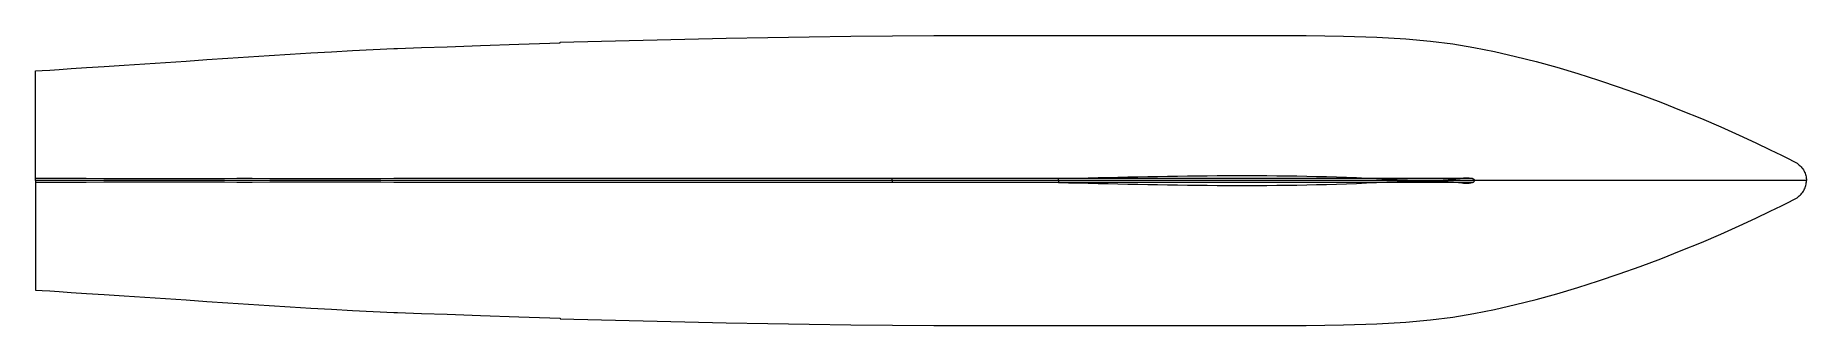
# Model space of a CAD drawing. Header units: inches. Extents: x -67691 to 67691, y -11100 to 11100.
import ezdxf

# ---------------------------------------------------------------- set-up
doc = ezdxf.new("R2010")
doc.units = ezdxf.units.IN
doc.header["$MEASUREMENT"] = 0
doc.layers.add('edges', color=8, linetype='Continuous', lineweight=0, true_color=0x808080)
doc.layers.add('Waterlines', color=150, linetype='Continuous', lineweight=0, true_color=0x007fff)

msp = doc.modelspace()

# ---------------------------------------------------------------- linework, layer by layer
at = {"layer": 'edges'}
for points in [[(-27589.504242, 10569.999332), (-24414.504051, 10652.160771), (-21239.50386, 10732.290972), (-18064.50367, 10808.358701), (-14889.503479, 10878.332718), (-11714.503298, 10940.338032), (-8539.503177, 10993.124624), (-5364.503175, 11035.598719), (-2189.503352, 11066.666541), (985.496273, 11085.937447), (4160.495838, 11095.833318), (7335.495522, 11099.479165), (10510.495504, 11100), (13685.495893, 11100), (16860.496521, 11100), (20035.497149, 11100), (23210.497538, 11100), (26368.961056, 11097.916667), (29428.20549, 11083.33333), (32289.012233, 11043.749989), (34852.162679, 10966.66664), (37051.511109, 10841.796823), (38953.20336, 10667.708249), (40656.458159, 10445.182171), (42260.494232, 10174.999841), (43847.993851, 9858.333139), (45435.493469, 9497.916442), (47022.993088, 9096.874756), (48610.492706, 8658.333084), (50197.992325, 8185.156012), (51785.491943, 7679.166451), (53372.991562, 7141.92689), (54960.49118, 6574.999822), (56545.178294, 5980.88524), (58112.990379, 5365.833148), (59647.052407, 4737.031055), (61130.489349, 4101.666469), (62539.367855, 3471.691505), (63821.521282, 2878.116713), (64917.724669, 2356.717249), (65768.753052, 1943.268272), (66337.70444, 1661.500602), (66676.968734, 1486.967709), (66861.258805, 1383.178729), (66965.287527, 1313.642795), (67051.315467, 1247.950852), (67131.793976, 1180.021088), (67206.722101, 1109.853499), (67276.098887, 1037.448083), (67339.9237, 962.804837), (67398.197174, 885.923762), (67450.920264, 806.804858), (67498.093923, 725.448127), (67539.718866, 641.853569), (67575.794856, 556.021184), (67606.321414, 467.95097), (67631.298065, 377.642927), (67650.955677, 285.190297), (67666.450501, 191.059294), (67679.170132, 95.809376), (67690.502167, 0)], [(-65883.638263, 8497.18739), (-64964.496612, 8556.666557), (-63796.136737, 8632.2655), (-62423.87104, 8721.458175), (-60915.66813, 8820.338334), (-59339.496612, 8924.999725), (-57751.996994, 9032.030896), (-56164.497375, 9139.999573), (-54576.997757, 9247.968279), (-52989.498138, 9354.999539), (-51401.99852, 9460.181907), (-49814.498901, 9562.708069), (-48226.999283, 9661.796742), (-46639.499664, 9756.666643), (-45052.000046, 9846.875039), (-43464.500427, 9933.333394), (-41877.000809, 10017.291721), (-40289.50119, 10100.000035)], [(-40289.50119, 10100.000035), (-40256.428281, 10099.425746), (-40024.91792, 10105.962903), (-39396.532655, 10126.722949), (-38172.835032, 10168.81733)], [(-38172.835032, 10168.81733), (-36221.533418, 10236.987008), (-33674.919446, 10326.491021), (-30731.43057, 10430.217924), (-27589.504242, 10541.056271)], [(-27589.504242, 10541.056271), (-27589.504242, 10548.292036), (-27589.504242, 10555.527802), (-27589.504242, 10562.763567), (-27589.504242, 10569.999332)], [(-67690.502167, 0), (-67690.252304, 2094.999957), (-67690.002441, 4189.999914), (-67689.752579, 6284.99987), (-67689.502716, 8379.999827)], [(-67689.502716, 8379.999827), (-67178.172707, 8413.22902)], [(-67687.290192, 150.000001), (-67687.837561, 668.557934), (-67688.35036, 1199.58684), (-67688.794017, 1755.557694), (-67689.133962, 2348.941469), (-67689.347148, 2985.234898), (-67689.456622, 3642.037747), (-67689.496954, 4289.975542), (-67689.502716, 4899.67381), (-67689.502716, 5447.297952), (-67689.502716, 5931.172868), (-67689.502716, 6355.163334), (-67689.502716, 6723.134128), (-67689.502716, 7039.15737), (-67689.502716, 7308.134563), (-67689.502716, 7535.174556), (-67689.502716, 7725.386195), (-67689.502716, 7883.48792), (-67689.502716, 8012.636526), (-67689.502716, 8115.598398), (-67689.502716, 8195.139922), (-67689.502716, 8254.193194), (-67689.502716, 8296.353155), (-67689.502716, 8325.380454), (-67689.502716, 8345.035743), (-67689.502716, 8358.686704), (-67689.502716, 8368.129145), (-67689.502716, 8374.765906), (-67689.502716, 8379.999827)], [(-67178.172707, 8413.22902), (-66598.874092, 8450.833209)], [(-66598.874092, 8450.833209), (-65883.638263, 8497.18739)], [(-67687.976837, 0), (-67688.601593, 0), (-67689.186891, 0), (-67689.693272, 0), (-67690.081278, 0), (-67690.324604, 0), (-67690.449556, 0), (-67690.49559, 0), (-67690.502167, 0), (-67690.502167, 0), (-67690.502167, 0), (-67690.502167, 0), (-67690.502167, 0), (-67690.502167, 0), (-67690.502167, 0), (-67690.502167, 0), (-67690.502167, 0), (-67690.502167, 0), (-67690.502167, 0), (-67690.502167, 0), (-67690.502167, 0), (-67690.502167, 0), (-67690.502167, 0), (-67690.502167, 0), (-67690.502167, 0), (-67690.502167, 0), (-67690.502167, 0), (-67690.502167, 0), (-67690.502167, 0)], [(-67687.976837, 0), (-67688.601593, 0), (-67689.186891, 0), (-67689.693272, 0), (-67690.081278, 0), (-67690.324604, 0), (-67690.449556, 0), (-67690.49559, 0), (-67690.502167, 0), (-67690.502167, 0), (-67690.502167, 0), (-67690.502167, 0), (-67690.502167, 0), (-67690.502167, 0), (-67690.502167, 0), (-67690.502167, 0), (-67690.502167, 0), (-67690.502167, 0), (-67690.502167, 0), (-67690.502167, 0), (-67690.502167, 0), (-67690.502167, 0), (-67690.502167, 0), (-67690.502167, 0), (-67690.502167, 0), (-67690.502167, 0), (-67690.502167, 0), (-67690.502167, 0), (-67690.502167, 0)], [(-67690.502167, 0), (-67690.252304, -2094.999956), (-67690.002441, -4189.999913), (-67689.752579, -6284.999869), (-67689.502716, -8379.999826)], [(-67687.976837, 0), (-67687.805176, 37.500001), (-67687.633514, 75.000001), (-67687.461853, 112.500001), (-67687.290192, 150.000001)], [(-2194.282532, 0), (-4416.979174, 0), (-6558.510621, 0), (-8537.71168, 0), (-10273.417155, 0), (-11716.528823, 0), (-12946.216345, 0), (-14073.716352, 0), (-15210.265477, 0), (-16447.065175, 0), (-17795.176188, 0), (-19245.624085, 0), (-20789.434433, 0), (-22403.568129, 0), (-24008.727391, 0), (-25511.549771, 0), (-26818.672816, 0), (-27884.911035, 0), (-28857.786775, 0), (-29932.999338, 0), (-31306.248029, 0), (-33099.124536, 0), (-35136.790077, 0), (-37170.298253, 0), (-38950.702667, 0), (-40296.195492, 0), (-41293.523192, 0), (-42096.570805, 0), (-42859.223366, 0), (-43710.893509, 0), (-44683.104257, 0), (-45782.906227, 0), (-47017.350038, 0), (-48375.428192, 0), (-49773.900727, 0), (-51111.469564, 0), (-52286.836624, 0), (-53231.987867, 0), (-54012.045413, 0), (-54725.41542, 0), (-55470.504045, 0), (-56329.451853, 0), (-57319.33702, 0), (-58440.972129, 0), (-59695.169762, 0), (-61065.717677, 0), (-62468.304332, 0), (-63801.593362, 0), (-64964.248399, 0), (-65883.154572, 0), (-66598.082976, 0), (-67177.026201, 0), (-67687.976837, 0)], [(-2194.282532, 0), (-4416.979174, 0), (-6558.510621, 0), (-8537.71168, 0), (-10273.417155, 0), (-11716.528823, 0), (-12946.216345, 0), (-14073.716352, 0), (-15210.265477, 0), (-16447.065175, 0), (-17795.176188, 0), (-19245.624085, 0), (-20789.434433, 0), (-22403.568129, 0), (-24008.727391, 0), (-25511.549771, 0), (-26818.672816, 0), (-27884.911035, 0), (-28857.786775, 0), (-29932.999338, 0), (-31306.248029, 0), (-33099.124536, 0), (-35136.790077, 0), (-37170.298253, 0), (-38950.702667, 0), (-40296.195492, 0), (-41293.523192, 0), (-42096.570805, 0), (-42859.223366, 0), (-43710.893509, 0), (-44683.104257, 0), (-45782.906227, 0), (-47017.350038, 0), (-48375.428192, 0), (-49773.900727, 0), (-51111.469564, 0), (-52286.836624, 0), (-53231.987867, 0), (-54012.045413, 0), (-54725.41542, 0), (-55470.504045, 0), (-56329.451853, 0), (-57319.33702, 0), (-58440.972129, 0), (-59695.169762, 0), (-61065.717677, 0), (-62468.304332, 0), (-63801.593362, 0), (-64964.248399, 0), (-65883.154572, 0), (-66598.082976, 0), (-67177.026201, 0), (-67687.976837, 0)], [(-67687.976837, 0), (-67687.805176, -37.5), (-67687.633514, -75), (-67687.461853, -112.5), (-67687.290192, -150)], [(-2194.282532, 150.000001), (-4416.822294, 148.513993), (-6558.21689, 147.159742), (-8537.32115, 146.069007), (-10272.989909, 145.373543), (-11716.134012, 145.164396), (-12945.88836, 145.369749), (-14073.44387, 145.877076), (-15209.991455, 146.573847), (-16446.70398, 147.349623), (-17794.682105, 148.102323), (-19245.008439, 148.731955), (-20788.765589, 149.138525), (-22402.951548, 149.260177), (-24008.225838, 149.187587), (-25511.163364, 149.049571), (-26818.33903, 148.97494), (-27884.525562, 149.05619), (-28857.28697, 149.240539), (-29932.385082, 149.438889), (-31305.581729, 149.56214), (-33098.511949, 149.485875), (-35136.303623, 148.944402), (-37169.957841, 147.636709), (-38950.475693, 145.261787), (-40296.011026, 141.706019), (-41293.328722, 137.605368), (-42096.346423, 133.78319), (-42858.981768, 131.062844), (-43710.67173, 130.06155), (-44682.930609, 130.57199), (-45782.792034, 132.18071), (-47017.289638, 134.474256), (-48375.401877, 137.013045), (-49773.886502, 139.252981), (-51111.44609, 140.623842), (-52286.783218, 140.555402), (-53231.886897, 138.7293), (-54011.891872, 135.834616), (-54725.21932, 132.812293), (-55470.290422, 130.603275), (-56329.255753, 129.929232), (-57319.183479, 130.634757), (-58440.871162, 132.345169), (-59695.116364, 134.68579), (-61065.693372, 137.312022), (-62468.283373, 139.999596), (-63801.544275, 142.554325), (-64964.133989, 144.782022), (-65882.934659, 146.542583), (-66597.725369, 147.91223), (-67176.50944, 149.021268), (-67687.290192, 150.000001)], [(-27589.504242, -10569.999331), (-24414.504051, -10652.16077), (-21239.50386, -10732.290972), (-18064.50367, -10808.3587), (-14889.503479, -10878.332718), (-11714.503298, -10940.338032), (-8539.503177, -10993.124623), (-5364.503175, -11035.598718), (-2189.503352, -11066.66654), (985.496273, -11085.937446), (4160.495838, -11095.833317), (7335.495522, -11099.479164), (10510.495504, -11100), (13685.495893, -11100), (16860.496521, -11100), (20035.497149, -11100), (23210.497538, -11100), (26368.961056, -11097.916666), (29428.20549, -11083.33333), (32289.012233, -11043.749988), (34852.162679, -10966.666639), (37051.511109, -10841.796822), (38953.20336, -10667.708248), (40656.458159, -10445.18217), (42260.494232, -10174.999841), (43847.993851, -9858.333138), (45435.493469, -9497.916441), (47022.993088, -9096.874755), (48610.492706, -8658.333083), (50197.992325, -8185.156012), (51785.491943, -7679.16645), (53372.991562, -7141.92689), (54960.49118, -6574.999821), (56545.178294, -5980.885239), (58112.990379, -5365.833147), (59647.052407, -4737.031055), (61130.489349, -4101.666468), (62539.367855, -3471.691504), (63821.521282, -2878.116712), (64917.724669, -2356.717249), (65768.753052, -1943.268272), (66337.70444, -1661.500601), (66676.968734, -1486.967708), (66861.258805, -1383.178728), (66965.287527, -1313.642794), (67051.315467, -1247.950852), (67131.793976, -1180.021087), (67206.722101, -1109.853498), (67276.098887, -1037.448082), (67339.9237, -962.804836), (67398.197174, -885.923761), (67450.920264, -806.804857), (67498.093923, -725.448126), (67539.718866, -641.853568), (67575.794856, -556.021183), (67606.321414, -467.950969), (67631.298065, -377.642926), (67650.955677, -285.190296), (67666.450501, -191.059293), (67679.170132, -95.809375), (67690.502167, 0)], [(-73.669434, 150.000001), (-1297.473202, 150.000001), (-1925.976833, 150.000001), (-2157.692462, 150.000001), (-2191.132228, 150.000001), (-2191.713065, 150.000001), (-2192.471107, 150.000001), (-2193.347285, 150.000001), (-2194.282532, 150.000001)], [(-2194.282532, 0), (-2194.282532, 37.500001), (-2194.282532, 75.000001), (-2194.282532, 112.500001), (-2194.282532, 150.000001)], [(42178.80249, 0), (42138.895671, 0), (42006.195386, 0), (41684.319019, 0), (41076.883952, 0), (40102.519155, 0), (38739.899953, 0), (36982.713262, 0), (34824.645996, 0), (32277.403633, 0), (29424.765905, 0), (26368.531108, 0), (23210.497538, 0), (20035.494546, 0), (16860.475699, 0), (13685.425619, 0), (10510.328929, 0), (7368.250907, 0), (4424.579461, 0), (1877.783159, 0), (-73.669434, 0), (-1297.473202, 0), (-1925.976833, 0), (-2157.692462, 0), (-2191.132228, 0), (-2191.713065, 0), (-2192.471107, 0), (-2193.347285, 0), (-2194.282532, 0)], [(-2194.282532, 0), (-2194.282532, -37.5), (-2194.282532, -75), (-2194.282532, -112.5), (-2194.282532, -150)], [(42178.80249, 0), (42138.895671, 0), (42006.195386, 0), (41684.319019, 0), (41076.883952, 0), (40102.519155, 0), (38739.899953, 0), (36982.713262, 0), (34824.645996, 0), (32277.403633, 0), (29424.765905, 0), (26368.531108, 0), (23210.497538, 0), (20035.494546, 0), (16860.475699, 0), (13685.425619, 0), (10510.328929, 0), (7368.250907, 0), (4424.579461, 0), (1877.783159, 0), (-73.669434, 0), (-1297.473202, 0), (-1925.976833, 0), (-2157.692462, 0), (-2191.132228, 0), (-2191.713065, 0), (-2192.471107, 0), (-2193.347285, 0), (-2194.282532, 0)], [(42166.496277, 142.062168), (42133.703987, 144.689282), (42004.65711, 146.659617), (41684.126735, 148.068511), (41076.883952, 149.011304), (40102.519155, 149.582895), (38739.899953, 149.876414), (36982.713262, 149.984553), (34824.645996, 150.000001), (32277.403633, 150.000001), (29424.765905, 150.000001), (26368.531108, 150.000001), (23210.497538, 150.000001), (20035.494546, 150.000001), (16860.475699, 150.000001), (13685.425619, 150.000001), (10510.328929, 150.000001), (7368.250907, 150.000001), (4424.579461, 150.000001), (1877.783159, 150.000001), (-73.669434, 150.000001)], [(42166.496277, 142.062168), (42182.391425, 138.698824), (42197.261016, 134.583361), (42211.105168, 129.715778), (42223.924001, 124.096076)], [(42300.495148, 0), (42267.828763, 0), (42236.059666, 0), (42206.085146, 0), (42178.80249, 0)], [(42300.495148, 0), (42267.828763, 0), (42236.059666, 0), (42206.085146, 0), (42178.80249, 0)], [(42223.924001, 124.096076), (42235.717595, 117.724253), (42246.485869, 110.600312), (42256.228705, 102.724251), (42264.945984, 94.096071)], [(42264.945984, 94.096071), (42272.637606, 84.715773), (42279.303551, 74.583355), (42284.943819, 63.698819), (42289.558411, 52.062164)], [(42289.558411, 52.062164), (42293.190062, 39.704727), (42296.052456, 26.783201), (42298.402011, 13.485616), (42300.495148, 0)], [(42289.558411, -52.062163), (42293.190062, -39.704726), (42296.052456, -26.783201), (42298.402011, -13.485615), (42300.495148, 0)], [(49273.543795, 0), (48842.76708, 0), (48479.599734, 0), (48110.2856, 0), (47641.57786, 0), (46980.229696, 0), (46060.447395, 0), (44926.249663, 0), (43649.108311, 0), (42300.495148, 0)], [(49273.543795, 0), (48842.76708, 0), (48479.599734, 0), (48110.2856, 0), (47641.57786, 0), (46980.229696, 0), (46060.447395, 0), (44926.249663, 0), (43649.108311, 0), (42300.495148, 0)], [(49767.723401, 0), (49273.543795, 0)], [(49767.723401, 0), (49273.543795, 0)], [(50301.608761, 0), (49767.723401, 0)], [(50301.608761, 0), (49767.723401, 0)], [(52889.629364, 0), (52424.561819, 0), (51923.578898, 0), (51396.089554, 0), (50851.502736, 0), (50301.608761, 0)], [(52889.629364, 0), (52424.561819, 0), (51923.578898, 0), (51396.089554, 0), (50851.502736, 0), (50301.608761, 0)], [(53311.974744, 0), (52889.629364, 0)], [(53311.974744, 0), (52889.629364, 0)], [(53695.199808, 0), (53311.974744, 0)], [(53695.199808, 0), (53311.974744, 0)], [(54045.508564, 0), (53695.199808, 0)], [(54045.508564, 0), (53695.199808, 0)], [(54369.105021, 0), (54045.508564, 0)], [(54369.105021, 0), (54045.508564, 0)], [(54671.988428, 0), (54369.105021, 0)], [(54671.988428, 0), (54369.105021, 0)], [(54959.338983, 0), (54671.988428, 0)], [(54959.338983, 0), (54671.988428, 0)], [(55236.132125, 0), (54959.338983, 0)], [(55236.132125, 0), (54959.338983, 0)], [(60611.353556, 0), (60404.490054, 0), (60225.121339, 0), (60062.925677, 0), (59907.581329, 0), (59750.371993, 0), (59589.003086, 0), (59422.785461, 0), (59251.029968, 0), (59073.903561, 0), (58894.997597, 0), (58718.759537, 0), (58549.636841, 0), (58390.688757, 0), (58239.421686, 0), (58091.953814, 0), (57944.403331, 0), (57793.3984, 0), (57637.607098, 0), (57476.207475, 0), (57308.377584, 0), (57132.869621, 0), (56946.732362, 0), (56746.588727, 0), (56529.061635, 0), (56292.176604, 0), (56039.569537, 0), (55776.278933, 0), (55507.343292, 0), (55236.132125, 0)], [(60611.353556, 0), (60404.490054, 0), (60225.121339, 0), (60062.925677, 0), (59907.581329, 0), (59750.371993, 0), (59589.003086, 0), (59422.785461, 0), (59251.029968, 0), (59073.903561, 0), (58894.997597, 0), (58718.759537, 0), (58549.636841, 0), (58390.688757, 0), (58239.421686, 0), (58091.953814, 0), (57944.403331, 0), (57793.3984, 0), (57637.607098, 0), (57476.207475, 0), (57308.377584, 0), (57132.869621, 0), (56946.732362, 0), (56746.588727, 0), (56529.061635, 0), (56292.176604, 0), (56039.569537, 0), (55776.278933, 0), (55507.343292, 0), (55236.132125, 0)], [(60854.807953, 0), (60611.353556, 0)], [(60854.807953, 0), (60611.353556, 0)], [(61139.046828, 0), (60854.807953, 0)], [(61139.046828, 0), (60854.807953, 0)], [(61467.038135, 0), (61139.046828, 0)], [(61467.038135, 0), (61139.046828, 0)], [(67690.502167, 0), (67192.062418, 0), (66693.622907, 0), (66195.183873, 0), (65696.745555, 0), (65198.30809, 0), (64699.871222, 0), (64201.434592, 0), (63702.997843, 0), (63206.631045, 0), (62722.685973, 0), (62263.584832, 0), (61841.749827, 0), (61467.038135, 0)], [(67690.502167, 0), (67192.062418, 0), (66693.622907, 0), (66195.183873, 0), (65696.745555, 0), (65198.30809, 0), (64699.871222, 0), (64201.434592, 0), (63702.997843, 0), (63206.631045, 0), (62722.685973, 0), (62263.584832, 0), (61841.749827, 0), (61467.038135, 0)], [(-67687.290192, -150), (-67687.837561, -668.557933), (-67688.35036, -1199.58684), (-67688.794017, -1755.557694), (-67689.133962, -2348.941469), (-67689.347148, -2985.234897), (-67689.456622, -3642.037746), (-67689.496954, -4289.975542), (-67689.502716, -4899.67381), (-67689.502716, -5447.297951), (-67689.502716, -5931.172867), (-67689.502716, -6355.163334), (-67689.502716, -6723.134127), (-67689.502716, -7039.157369), (-67689.502716, -7308.134563), (-67689.502716, -7535.174555), (-67689.502716, -7725.386195), (-67689.502716, -7883.487919), (-67689.502716, -8012.636525), (-67689.502716, -8115.598397), (-67689.502716, -8195.139921), (-67689.502716, -8254.193193), (-67689.502716, -8296.353154), (-67689.502716, -8325.380454), (-67689.502716, -8345.035743), (-67689.502716, -8358.686703), (-67689.502716, -8368.129144), (-67689.502716, -8374.765905), (-67689.502716, -8379.999826)], [(-2194.282532, -150), (-4416.822294, -148.513992), (-6558.21689, -147.159742), (-8537.32115, -146.069006), (-10272.989909, -145.373543), (-11716.134012, -145.164395), (-12945.88836, -145.369748), (-14073.44387, -145.877075), (-15209.991455, -146.573846), (-16446.70398, -147.349623), (-17794.682105, -148.102323), (-19245.008439, -148.731954), (-20788.765589, -149.138525), (-22402.951548, -149.260176), (-24008.225838, -149.187587), (-25511.163364, -149.04957), (-26818.33903, -148.97494), (-27884.525562, -149.056189), (-28857.28697, -149.240539), (-29932.385082, -149.438888), (-31305.581729, -149.56214), (-33098.511949, -149.485875), (-35136.303623, -148.944401), (-37169.957841, -147.636709), (-38950.475693, -145.261786), (-40296.011026, -141.706018), (-41293.328722, -137.605367), (-42096.346423, -133.78319), (-42858.981768, -131.062843), (-43710.67173, -130.061549), (-44682.930609, -130.571989), (-45782.792034, -132.180709), (-47017.289638, -134.474255), (-48375.401877, -137.013044), (-49773.886502, -139.252981), (-51111.44609, -140.623841), (-52286.783218, -140.555401), (-53231.886897, -138.729299), (-54011.891872, -135.834615), (-54725.21932, -132.812292), (-55470.290422, -130.603274), (-56329.255753, -129.929231), (-57319.183479, -130.634756), (-58440.871162, -132.345169), (-59695.116364, -134.68579), (-61065.693372, -137.312021), (-62468.283373, -139.999595), (-63801.544275, -142.554324), (-64964.133989, -144.782021), (-65882.934659, -146.542582), (-66597.725369, -147.912229), (-67176.50944, -149.021267), (-67687.290192, -150)], [(-73.669434, -150), (-1297.473202, -150), (-1925.976833, -150), (-2157.692462, -150), (-2191.132228, -150), (-2191.713065, -150), (-2192.471107, -150), (-2193.347285, -150), (-2194.282532, -150)], [(42166.496277, -142.062167), (42133.703987, -144.689281), (42004.65711, -146.659616), (41684.126735, -148.06851), (41076.883952, -149.011303), (40102.519155, -149.582894), (38739.899953, -149.876413), (36982.713262, -149.984552), (34824.645996, -150), (32277.403633, -150), (29424.765905, -150), (26368.531108, -150), (23210.497538, -150), (20035.494546, -150), (16860.475699, -150), (13685.425619, -150), (10510.328929, -150), (7368.250907, -150), (4424.579461, -150), (1877.783159, -150), (-73.669434, -150)], [(42166.496277, -142.062167), (42182.391425, -138.698823), (42197.261016, -134.58336), (42211.105168, -129.715777), (42223.924001, -124.096075)], [(42223.924001, -124.096075), (42235.717595, -117.724253), (42246.485869, -110.600311), (42256.228705, -102.72425), (42264.945984, -94.09607)], [(42264.945984, -94.09607), (42272.637606, -84.715772), (42279.303551, -74.583355), (42284.943819, -63.698818), (42289.558411, -52.062163)], [(-67689.502716, -8379.999826), (-67178.172707, -8413.22902)], [(-67178.172707, -8413.22902), (-66598.874092, -8450.833209)], [(-66598.874092, -8450.833209), (-65883.638263, -8497.187389)], [(-65883.638263, -8497.187389), (-64964.496612, -8556.666557), (-63796.136737, -8632.265499), (-62423.87104, -8721.458175), (-60915.66813, -8820.338333), (-59339.496612, -8924.999725), (-57751.996994, -9032.030895), (-56164.497375, -9139.999572), (-54576.997757, -9247.968279), (-52989.498138, -9354.999538), (-51401.99852, -9460.181907), (-49814.498901, -9562.708069), (-48226.999283, -9661.796742), (-46639.499664, -9756.666643), (-45052.000046, -9846.875038), (-43464.500427, -9933.333393), (-41877.000809, -10017.29172), (-40289.50119, -10100.000034)], [(-40289.50119, -10100.000034), (-40256.428281, -10099.425746), (-40024.91792, -10105.962902), (-39396.532655, -10126.722949), (-38172.835032, -10168.817329)], [(-38172.835032, -10168.817329), (-36221.533418, -10236.987008), (-33674.919446, -10326.491021), (-30731.43057, -10430.217923), (-27589.504242, -10541.05627)], [(-27589.504242, -10541.05627), (-27589.504242, -10548.292036), (-27589.504242, -10555.527801), (-27589.504242, -10562.763566), (-27589.504242, -10569.999331)]]:
    msp.add_lwpolyline(points, dxfattribs=at)
at = {"layer": 'Waterlines'}
for p, q in [((10510.328929, 0), (10510.328929, 150.000001)), ((42206.085146, 0), (10510.328929, 0)), ((42206.085146, 0), (10510.328929, 0)), ((10510.328929, 0), (10510.328929, -150)), ((42300.495148, 0), (42206.085146, 0)), ((42300.495148, 0), (42206.085146, 0))]:
    msp.add_line(p, q, dxfattribs=at)
for points, knots in [([(10510.328929, 150.000001), (18586.891868, 347.899035), (28740.28032, 596.68627), (39394.130925, -117.388416), (41825.312117, 250.332759), (42277.468301, 108.853794), (42293.040042, 35.242191), (42300.495148, 0)], [0, 0, 0, 0, 24314.317067, 30566.5551011738, 31656.1895854312, 31765.7025584974, 31866.2899018302, 31866.2899018302, 31866.2899018302, 31866.2899018302]), ([(10510.328929, -150), (18586.891869, -347.899033), (28740.28032, -596.686268), (39394.130925, 117.388416), (41825.312117, -250.332758), (42277.4683, -108.853793), (42293.040042, -35.242191), (42300.495148, 0)], [0, 0, 0, 0, 24314.317067, 30566.5551011738, 31656.1895854312, 31765.7025584974, 31866.2899008947, 31866.2899008947, 31866.2899008947, 31866.2899008947])]:
    msp.add_open_spline(points, degree=3, knots=knots, dxfattribs=at)

doc.saveas('drawing.dxf')
